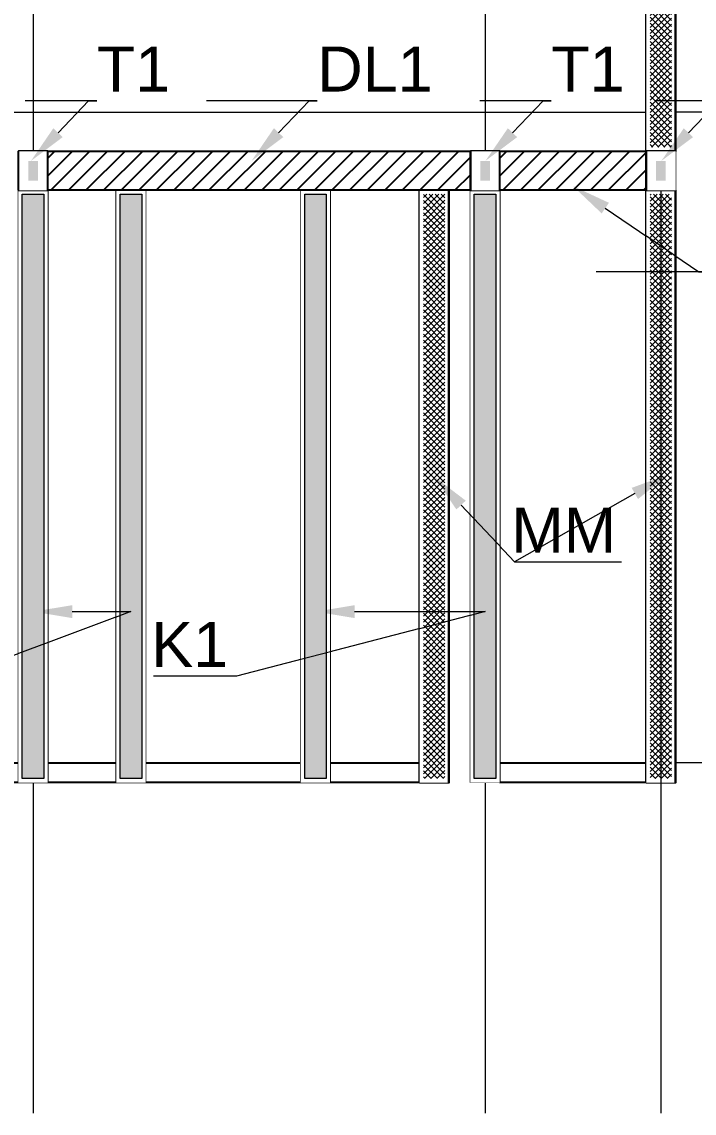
# Model space of a CAD drawing. Header units: metres. Extents: x 14 to 161, y 5 to 309.
# Drawn here: x 126.45 to 129.89, y 91.19 to 96.77 of the extents above; entities that cross this region are included whole.
import ezdxf
from ezdxf import colors
from ezdxf.entities.mleader import LeaderData, LeaderLine
from ezdxf.math import Vec2, Vec3

# ---------------------------------------------------------------- set-up
doc = ezdxf.new("R2010")
doc.units = ezdxf.units.M
doc.set_wipeout_variables(frame=1)
doc.linetypes.add('CENTRO2', pattern=[0.9, 0.6, -0.1, 0.1, -0.1])
for name, color, linetype, lineweight in [('A-Acabados arquitectonicos', 254, 'Continuous', 20), ('E-Castillos', 3, 'Continuous', 5), ('E-Ejes', 1, 'CENTRO2', 9), ('E-Hatch', 1, 'Continuous', 5), ('E-Muro de Mamposteria', 5, 'Continuous', 30)]:
    doc.layers.add(name, color=color, linetype=linetype, lineweight=lineweight)
for name, color, linetype in [('E-Cotas', 2, 'Continuous'), ('E-Dala', 3, 'Continuous'), ('E-Firme', 5, 'Continuous'), ('E-Trabe', 4, 'Continuous')]:
    doc.layers.add(name, color=color, linetype=linetype)
doc.styles.add('General', font='arial.ttf', dxfattribs={"height": 2.3})

# ---------------------------------------------------------------- blocks, each defined once
blk = doc.blocks.new('*U941')
at = {"layer": 'E-Castillos'}
blk.add_lwpolyline([(-0.0751, -2.95), (-0.0751, 0.075), (0.0749, 0.075), (0.0749, -2.95), (-0.0751, -2.95)], dxfattribs=at)
blk.add_wipeout([(-0.0751, -2.95), (0.0749, -2.95), (0.0749, 0.075), (-0.0751, 0.075)])
at = {"layer": 'E-Hatch'}
h = blk.add_hatch(color=1, dxfattribs=at)
h.dxf.hatch_style = 1
h.paths.add_polyline_path([(-0.0551, -2.93), (-0.0551, 0.055), (0.0549, 0.055), (0.0549, -2.93)])
at = {"layer": 'E-Castillos'}
blk.add_lwpolyline([(-0.0551, -2.93), (-0.0551, 0.055), (0.0549, 0.055), (0.0549, -2.93)], close=True, dxfattribs=at)
blk = doc.blocks.new('*U942')
at = {"layer": 'E-Castillos'}
blk.add_lwpolyline([(-0.0751, -2.95), (-0.0751, 0.075), (0.0749, 0.075), (0.0749, -2.95), (-0.0751, -2.95)], dxfattribs=at)
blk.add_wipeout([(-0.0751, -2.95), (0.0749, -2.95), (0.0749, 0.075), (-0.0751, 0.075)])
at = {"layer": 'E-Hatch'}
h = blk.add_hatch(color=1, dxfattribs=at)
h.dxf.hatch_style = 1
h.paths.add_polyline_path([(-0.0551, -2.93), (-0.0551, 0.055), (0.0549, 0.055), (0.0549, -2.93)])
at = {"layer": 'E-Castillos'}
blk.add_lwpolyline([(-0.0551, -2.93), (-0.0551, 0.055), (0.0549, 0.055), (0.0549, -2.93)], close=True, dxfattribs=at)
blk = doc.blocks.new('*U943')
for points in [[(-0.375, -0.075), (2.65, -0.075), (2.65, 0.075), (-0.375, 0.075)], [(-0.355, -0.055), (2.63, -0.055), (2.63, 0.055), (-0.355, 0.055)]]:
    blk.add_lwpolyline(points, close=True)
blk.add_wipeout([(-0.375, -0.075), (2.65, -0.075), (2.65, 0.075), (-0.375, 0.075)])
at = {"linetype": 'ByBlock', "lineweight": 5}
h = blk.add_hatch(dxfattribs=at)
h.set_pattern_fill('ANSI37', color=5, scale=0.0069)
h.set_pattern_definition([(45, (2.275, 1e-15), (-0.01549094, 0.01549094), []), (135, (2.275, 1e-15), (-0.01549094, -0.01549094), [])])
h.paths.add_polyline_path([(2.63, -0.055), (2.63, 0.055), (-0.355, 0.055), (-0.355, -0.055)])
blk.add_line((-0.375, 0.075), (2.65, 0.075))
blk = doc.blocks.new('*U829')
for points in [[(-0.65, -0.075), (2.75, -0.075), (2.75, 0.075), (-0.65, 0.075)], [(-0.63, -0.055), (2.73, -0.055), (2.73, 0.055), (-0.63, 0.055)]]:
    blk.add_lwpolyline(points, close=True)
blk.add_wipeout([(-0.65, -0.075), (2.75, -0.075), (2.75, 0.075), (-0.65, 0.075)])
at = {"linetype": 'ByBlock', "lineweight": 5}
h = blk.add_hatch(dxfattribs=at)
h.set_pattern_fill('ANSI37', color=5, scale=0.0069)
h.set_pattern_definition([(45, (2.1, 1e-15), (-0.01549094, 0.01549094), []), (135, (2.1, 1e-15), (-0.01549094, -0.01549094), [])])
h.paths.add_polyline_path([(2.73, -0.055), (2.73, 0.055), (-0.63, 0.055), (-0.63, -0.055)])
blk.add_line((-0.65, 0.075), (2.75, 0.075))
blk = doc.blocks.new('*U824')
for points in [[(-0.2, -0.075), (0, -0.075), (0, 0.075), (-0.2, 0.075)], [(-0.15, -0.025), (-0.05, -0.025), (-0.05, 0.025), (-0.15, 0.025)]]:
    blk.add_lwpolyline(points, close=True)
blk.add_wipeout([(-0.2, -0.075), (0, -0.075), (0, 0.075), (-0.2, 0.075)])
at = {"linetype": 'ByBlock'}
h = blk.add_hatch(color=256, dxfattribs=at)
h.dxf.hatch_style = 1
h.paths.add_polyline_path([(-0.15, 0.025), (-0.15, -0.025), (-0.05, -0.025), (-0.05, 0.025)])
blk.add_line((-0.2, 0.075), (0, 0.075))

msp = doc.modelspace()

# ---------------------------------------------------------------- linework, layer by layer
at = {"layer": 'E-Ejes', "ltscale": 20}
for points in [[(126.51023, 102.90225), (126.51023, 91.19077)], [(128.82023, 102.90225), (128.82023, 91.19077)]]:
    msp.add_lwpolyline(points, dxfattribs=at)
at = {"layer": 'E-Firme', "ltscale": 100}
for points in [[(128.48523, 92.87993), (124.14523, 92.87993), (124.14523, 92.97993), (124.14523, 92.97993), (128.48523, 92.97993)], [(128.89523, 92.97993), (129.64367, 92.97993), (129.64367, 92.87993), (128.89523, 92.87993)]]:
    msp.add_lwpolyline(points, close=True, dxfattribs=at)

# ---------------------------------------------------------------- leaders
at = {"layer": 'E-Cotas', "ltscale": 0.5}
ml = msp.add_multileader_mtext('Standard', dxfattribs=at)
ml.set_content('DL1', color=3, style='General')
ml.set_leader_properties(color=2, linetype='Continuous', lineweight=15)
ml.build(insert=Vec2(0, 0))
ml.multileader.update_dxf_attribs({"text_left_attachment_type": 5, "text_right_attachment_type": 5, "dogleg_length": 3, "arrow_head_size": 0.2, "scale": 0.1})
ctx = ml.context
ctx.base_point, ctx.scale, ctx.char_height, ctx.arrow_head_size, ctx.landing_gap_size, ctx.plane_origin = Vec3(127.9629, 96.36261), 0.1, 0.23, 0.2, 0, Vec3(127.62657, 96.05493)
ctx.left_attachment, ctx.right_attachment = 5, 5
notes = []
notes.append((ctx, [(0, (1, 1, 0), (127.92109, 96.36261), (1, 0), 0.04181, [(0, [(127.62657, 96.05493)], 0, [])])]))
ctx.mtext.insert, ctx.mtext.flow_direction = Vec3(127.9629, 96.63955), 5
for ctx, leaders in notes:
    for number, flags, end, landing, length, lines in leaders:
        leader = LeaderData()
        leader.index, (leader.has_last_leader_line, leader.has_dogleg_vector, leader.attachment_direction) = number, flags
        leader.last_leader_point, leader.dogleg_vector, leader.dogleg_length = Vec3(end), Vec3(landing), length
        for number, points, colour, breaks in lines:
            line = LeaderLine()
            line.index, line.vertices, line.color, line.breaks = number, Vec3.list(points), colors.encode_raw_color(colour), breaks
            leader.lines.append(line)
        ctx.leaders.append(leader)

# ---------------------------------------------------------------- next in the draw order: block references
at = {"layer": 'E-Castillos', "ltscale": 0.5}
for name, p in [('*U941', (126.51023, 95.82993)), ('*U942', (127.01023, 95.82993)), ('*U942', (127.95359, 95.82993)), ('*U942', (128.82033, 95.82993))]:
    msp.add_blockref(name, p, dxfattribs=at)
at = {"layer": 'E-Muro de Mamposteria', "ltscale": 0.5, "rotation": 270}
for p in [(128.56023, 95.52993), (129.71867, 95.52993)]:
    msp.add_blockref('*U943', p, dxfattribs=at)

# ---------------------------------------------------------------- next in the draw order: linework, layer by layer
at = {"layer": 'E-Ejes', "ltscale": 20}
for points in [[(129.71867, 102.90225), (129.71867, 91.19077)], [(132.14523, 92.97993), (129.79367, 92.97993)]]:
    msp.add_lwpolyline(points, dxfattribs=at)

# ---------------------------------------------------------------- next in the draw order: block references
at = {"layer": 'E-Trabe', "ltscale": 0.5, "rotation": 90}
for p in [(126.51023, 96.10493), (128.82023, 96.10493)]:
    msp.add_blockref('*U824', p, dxfattribs=at)

# ---------------------------------------------------------------- next in the draw order: leaders
at = {"layer": 'E-Cotas', "ltscale": 0.5}
ml = msp.add_multileader_mtext('Standard', dxfattribs=at)
ml.set_content('MM', color=3, style='General')
ml.set_leader_properties(color=2, linetype='Continuous', lineweight=15)
ml.build(insert=Vec2(0, 0))
ml.multileader.update_dxf_attribs({"text_left_attachment_type": 5, "text_right_attachment_type": 5, "dogleg_length": 3, "arrow_head_size": 0.2, "scale": 0.1})
ctx = ml.context
ctx.base_point, ctx.scale, ctx.char_height, ctx.arrow_head_size, ctx.landing_gap_size, ctx.plane_origin = Vec3(129.00253, 94.0079), 0.1, 0.23, 0.2, 0, Vec3(129.75976, 94.45493)
ctx.left_attachment, ctx.right_attachment, ctx.text_align_type = 5, 5, 2
notes = []
notes.append((ctx, [(1, (1, 1, 0), (128.97089, 94.0079), (1, 0), 0.03164, [(0, [(129.75976, 94.45493)], 0, []), (1, [(128.56023, 94.44243)], 0, [])])]))
ctx.mtext.insert, ctx.mtext.alignment, ctx.mtext.flow_direction = Vec3(129.48967, 94.2839), 3, 5
ml = msp.add_multileader_mtext('Standard', dxfattribs=at)
ml.set_content('K1', color=3, style='General')
ml.set_leader_properties(color=2, linetype='Continuous', lineweight=15)
ml.build(insert=Vec2(0, 0))
ml.multileader.update_dxf_attribs({"text_left_attachment_type": 5, "text_right_attachment_type": 5, "dogleg_length": 3, "arrow_head_size": 0.2, "scale": 0.1})
ctx = ml.context
ctx.base_point, ctx.scale, ctx.char_height, ctx.arrow_head_size, ctx.landing_gap_size, ctx.plane_origin = Vec3(125.51561, 93.42352), 0.1, 0.23, 0.2, 0, Vec3(126.51023, 93.75275)
ctx.left_attachment, ctx.right_attachment, ctx.text_align_type = 5, 5, 2
notes.append((ctx, [(0, (1, 1, 0), (126.12609, 93.42352), (-1, 0), 0.3, [(1, [(126.51023, 93.75275), (127.01013, 93.75275)], 0, [])])]))
ctx.mtext.insert, ctx.mtext.alignment, ctx.mtext.flow_direction = Vec3(125.82609, 93.70047), 3, 5
ml = msp.add_multileader_mtext('Standard', dxfattribs=at)
ml.set_content('K1', color=3, style='General')
ml.set_leader_properties(color=2, linetype='Continuous', lineweight=15)
ml.build(insert=Vec2(0, 0))
ml.multileader.update_dxf_attribs({"text_left_attachment_type": 5, "text_right_attachment_type": 5, "dogleg_length": 3, "arrow_head_size": 0.2, "scale": 0.1})
ctx = ml.context
ctx.base_point, ctx.scale, ctx.char_height, ctx.arrow_head_size, ctx.landing_gap_size, ctx.plane_origin = Vec3(127.19636, 93.42352), 0.1, 0.23, 0.2, 0, Vec3(128.42302, 93.75275)
ctx.left_attachment, ctx.right_attachment, ctx.text_align_type = 5, 5, 2
notes.append((ctx, [(0, (1, 1, 0), (127.55027, 93.42352), (-1, 0), 0.04342, [(1, [(127.95349, 93.75275), (128.82023, 93.75275)], 0, [])])]))
ctx.mtext.insert, ctx.mtext.alignment, ctx.mtext.flow_direction = Vec3(127.50685, 93.70047), 3, 5
for ctx, leaders in notes:
    for number, flags, end, landing, length, lines in leaders:
        leader = LeaderData()
        leader.index, (leader.has_last_leader_line, leader.has_dogleg_vector, leader.attachment_direction) = number, flags
        leader.last_leader_point, leader.dogleg_vector, leader.dogleg_length = Vec3(end), Vec3(landing), length
        for number, points, colour, breaks in lines:
            line = LeaderLine()
            line.index, line.vertices, line.color, line.breaks = number, Vec3.list(points), colors.encode_raw_color(colour), breaks
            leader.lines.append(line)
        ctx.leaders.append(leader)

# ---------------------------------------------------------------- next in the draw order: hatches: boundary and pattern name
at = {"layer": 'E-Dala', "ltscale": 0.5}
h = msp.add_hatch(dxfattribs=at)
h.set_pattern_fill('ANSI31', color=3, scale=0.02)
h.set_pattern_definition([(45, (31.14285, 64.476135), (-0.04490128, 0.04490128), [])])
h.paths.add_polyline_path([(126.58523, 96.10493), (126.58523, 95.90493), (128.74523, 95.90493), (128.74523, 96.10493)])

# ---------------------------------------------------------------- next in the draw order: linework, layer by layer
msp.add_lwpolyline([(128.74523, 96.10493), (128.74523, 95.90493), (126.58523, 95.90493), (126.58523, 96.10493), (128.74523, 96.10493)], dxfattribs=at)

# ---------------------------------------------------------------- next in the draw order: block references
at = {"layer": 'E-Muro de Mamposteria', "ltscale": 0.5, "rotation": 270}
msp.add_blockref('*U829', (129.71867, 98.85493), dxfattribs=at)

# ---------------------------------------------------------------- next in the draw order: leaders
at = {"layer": 'E-Cotas', "ltscale": 0.5}
ml = msp.add_multileader_mtext('Standard', dxfattribs=at)
ml.set_content('T1', color=3, style='General')
ml.set_leader_properties(color=2, linetype='Continuous', lineweight=15)
ml.build(insert=Vec2(0, 0))
ml.multileader.update_dxf_attribs({"text_left_attachment_type": 5, "text_right_attachment_type": 5, "dogleg_length": 3, "arrow_head_size": 0.2, "scale": 0.1})
ctx = ml.context
ctx.base_point, ctx.scale, ctx.char_height, ctx.arrow_head_size, ctx.landing_gap_size, ctx.plane_origin = Vec3(126.83562, 96.36261), 0.1, 0.23, 0.2, 0, Vec3(126.49929, 96.05493)
ctx.left_attachment, ctx.right_attachment = 5, 5
notes = []
notes.append((ctx, [(0, (1, 1, 0), (126.79381, 96.36261), (1, 0), 0.04181, [(0, [(126.49929, 96.05493)], 0, [])])]))
ctx.mtext.insert, ctx.mtext.flow_direction = Vec3(126.83562, 96.63955), 5
ml = msp.add_multileader_mtext('Standard', dxfattribs=at)
ml.set_content('T1', color=3, style='General')
ml.set_leader_properties(color=2, linetype='Continuous', lineweight=15)
ml.build(insert=Vec2(0, 0))
ml.multileader.update_dxf_attribs({"text_left_attachment_type": 5, "text_right_attachment_type": 5, "dogleg_length": 3, "arrow_head_size": 0.2, "scale": 0.1})
ctx = ml.context
ctx.base_point, ctx.scale, ctx.char_height, ctx.arrow_head_size, ctx.landing_gap_size, ctx.plane_origin = Vec3(129.15846, 96.36261), 0.1, 0.23, 0.2, 0, Vec3(128.82213, 96.05493)
ctx.left_attachment, ctx.right_attachment = 5, 5
notes.append((ctx, [(0, (1, 1, 0), (129.11665, 96.36261), (1, 0), 0.04181, [(0, [(128.82213, 96.05493)], 0, [])])]))
ctx.mtext.insert, ctx.mtext.flow_direction = Vec3(129.15846, 96.63955), 5
for ctx, leaders in notes:
    for number, flags, end, landing, length, lines in leaders:
        leader = LeaderData()
        leader.index, (leader.has_last_leader_line, leader.has_dogleg_vector, leader.attachment_direction) = number, flags
        leader.last_leader_point, leader.dogleg_vector, leader.dogleg_length = Vec3(end), Vec3(landing), length
        for number, points, colour, breaks in lines:
            line = LeaderLine()
            line.index, line.vertices, line.color, line.breaks = number, Vec3.list(points), colors.encode_raw_color(colour), breaks
            leader.lines.append(line)
        ctx.leaders.append(leader)

# ---------------------------------------------------------------- next in the draw order: linework, layer by layer
at = {"layer": 'A-Acabados arquitectonicos', "ltscale": 0.5}
msp.add_lwpolyline([(111.74523, 96.30493), (129.64367, 96.30493)], dxfattribs=at)
at = {"layer": 'E-Ejes', "ltscale": 20}
msp.add_lwpolyline([(132.14523, 96.30493), (129.79367, 96.30493)], dxfattribs=at)

# ---------------------------------------------------------------- next in the draw order: block references
at = {"layer": 'E-Trabe', "ltscale": 0.5, "rotation": 90}
msp.add_blockref('*U824', (129.71867, 96.10493), dxfattribs=at)

# ---------------------------------------------------------------- next in the draw order: hatches: boundary and pattern name
at = {"layer": 'E-Dala', "ltscale": 0.5}
h = msp.add_hatch(dxfattribs=at)
h.set_pattern_fill('ANSI31', color=3, scale=0.02)
h.set_pattern_definition([(45, (33.45285, 64.476135), (-0.04490128, 0.04490128), [])])
h.paths.add_polyline_path([(129.64367, 95.90493), (129.64367, 96.10493), (128.89523, 96.10493), (128.89523, 95.90493)])

# ---------------------------------------------------------------- next in the draw order: linework, layer by layer
msp.add_lwpolyline([(129.64367, 96.10493), (129.64367, 95.90493), (128.89523, 95.90493), (128.89523, 96.10493), (129.64367, 96.10493)], dxfattribs=at)

# ---------------------------------------------------------------- next in the draw order: leaders
at = {"layer": 'E-Cotas', "ltscale": 0.5}
ml = msp.add_multileader_mtext('Standard', dxfattribs=at)
ml.set_content('T1', color=3, style='General')
ml.set_leader_properties(color=2, linetype='Continuous', lineweight=15)
ml.build(insert=Vec2(0, 0))
ml.multileader.update_dxf_attribs({"text_left_attachment_type": 5, "text_right_attachment_type": 5, "dogleg_length": 3, "arrow_head_size": 0.2, "scale": 0.1})
ctx = ml.context
ctx.base_point, ctx.scale, ctx.char_height, ctx.arrow_head_size, ctx.landing_gap_size, ctx.plane_origin = Vec3(130.05759, 96.36261), 0.1, 0.23, 0.2, 0, Vec3(129.72126, 96.05493)
ctx.left_attachment, ctx.right_attachment = 5, 5
notes = []
notes.append((ctx, [(0, (1, 1, 0), (130.01578, 96.36261), (1, 0), 0.04181, [(0, [(129.72126, 96.05493)], 0, [])])]))
ctx.mtext.insert, ctx.mtext.flow_direction = Vec3(130.05759, 96.63955), 5
ml = msp.add_multileader_mtext('Standard', dxfattribs=at)
ml.set_content('DL1', color=3, style='General')
ml.set_leader_properties(color=2, linetype='Continuous', lineweight=15)
ml.build(insert=Vec2(0, 0))
ml.multileader.update_dxf_attribs({"text_left_attachment_type": 5, "text_right_attachment_type": 5, "dogleg_length": 3, "arrow_head_size": 0.2, "scale": 0.1})
ctx = ml.context
ctx.base_point, ctx.scale, ctx.char_height, ctx.arrow_head_size, ctx.landing_gap_size, ctx.plane_origin = Vec3(129.95415, 95.48918), 0.1, 0.23, 0.2, 0, Vec3(129.61782, 95.18151)
ctx.left_attachment, ctx.right_attachment = 5, 5
notes.append((ctx, [(0, (1, 1, 0), (129.91234, 95.48918), (1, 0), 0.04181, [(0, [(129.26945, 95.92646)], 0, [])])]))
ctx.mtext.insert, ctx.mtext.flow_direction = Vec3(129.95415, 95.76612), 5
for ctx, leaders in notes:
    for number, flags, end, landing, length, lines in leaders:
        leader = LeaderData()
        leader.index, (leader.has_last_leader_line, leader.has_dogleg_vector, leader.attachment_direction) = number, flags
        leader.last_leader_point, leader.dogleg_vector, leader.dogleg_length = Vec3(end), Vec3(landing), length
        for number, points, colour, breaks in lines:
            line = LeaderLine()
            line.index, line.vertices, line.color, line.breaks = number, Vec3.list(points), colors.encode_raw_color(colour), breaks
            leader.lines.append(line)
        ctx.leaders.append(leader)

doc.saveas('drawing.dxf')
